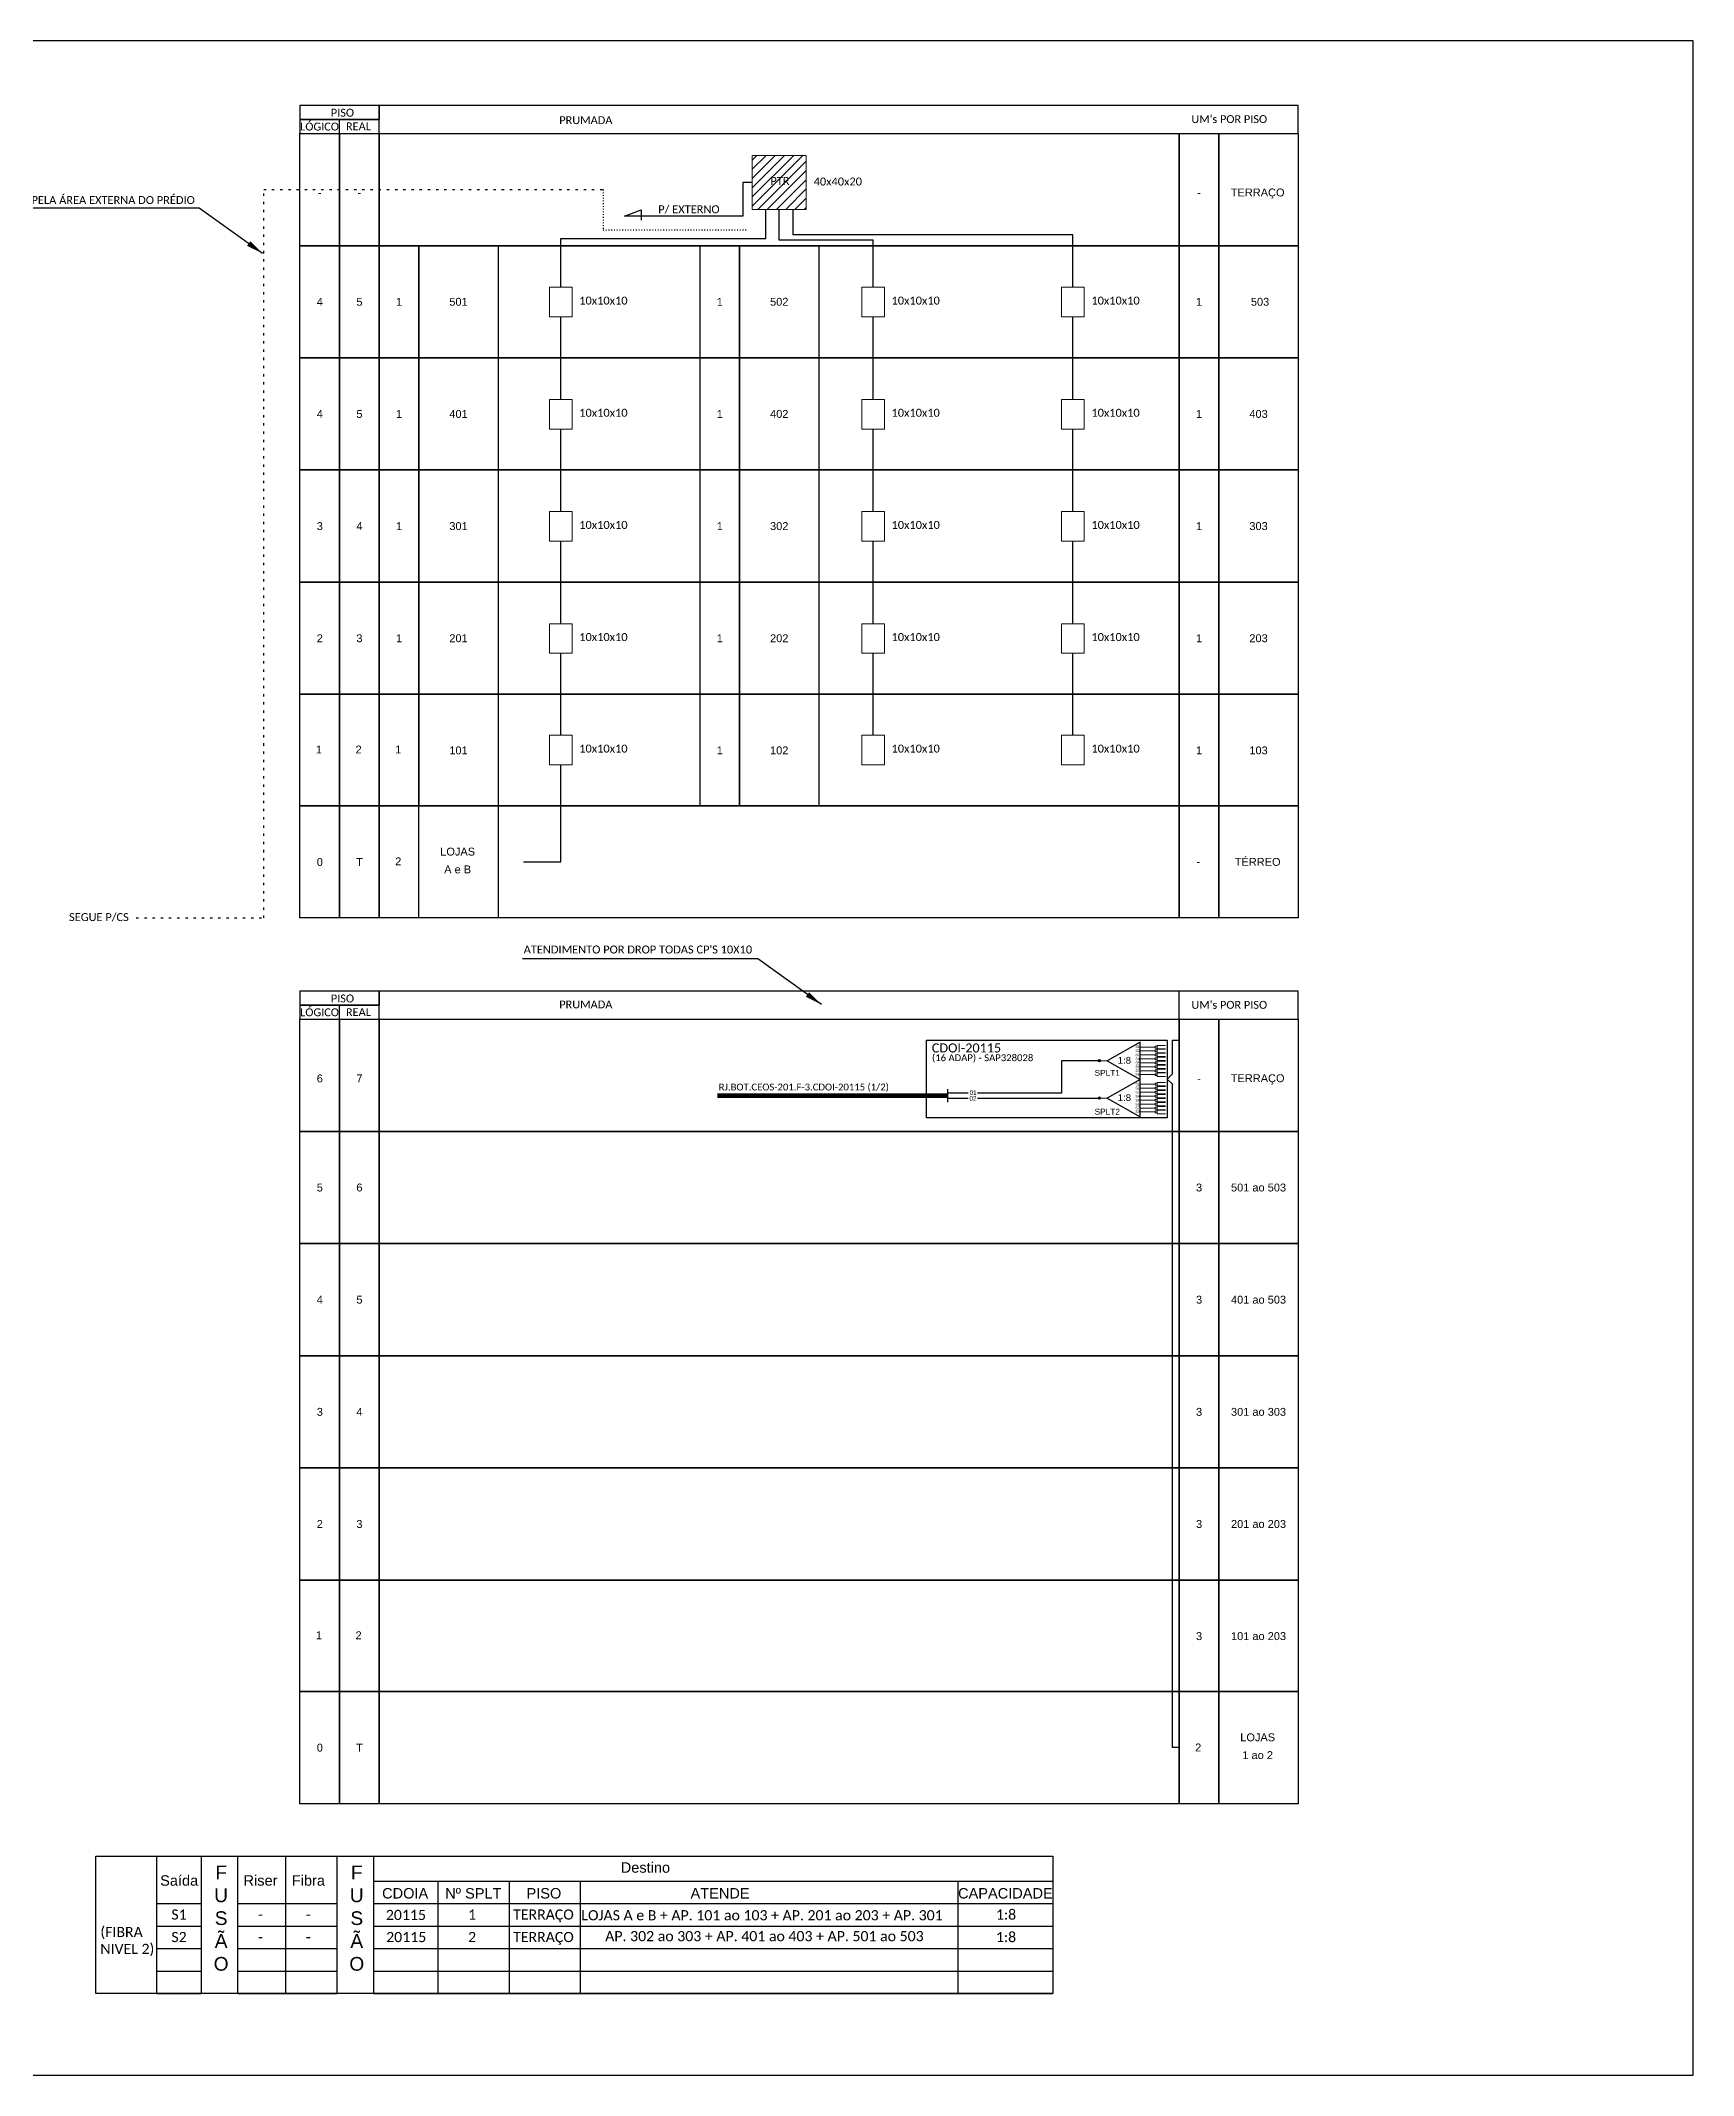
# Model space of a CAD drawing. Extents: x -89 to 749, y 705 to 1299.
# Drawn here: x 267 to 749, y 705 to 1299 of the extents above; entities that cross this region are included whole.
import ezdxf
from ezdxf.enums import TextEntityAlignment as Align

# ---------------------------------------------------------------- set-up
doc = ezdxf.new("R2010")
doc.units = 0
doc.linetypes.add('DYN_DIM', pattern=[0.798528, 0.228151, -0.570377])
doc.styles.add('ARIAL', font='arial.ttf')
doc.styles.get("Standard").update_dxf_attribs({"font": 'arial.ttf'})
doc.styles.add('WMF-Calibri0', font='calibri.ttf')
doc.dimstyles.get("Standard").update_dxf_attribs({"dimtxt": 0.18, "dimasz": 0.18, "dimexe": 0.18, "dimexo": 0.0625, "dimgap": 0.09, "dimtad": 0, "dimtih": 1, "dimtoh": 1, "dimdec": 4, "dimzin": 0, "dimdsep": 46, "dimtxsty": 'Standard', "dimcen": 0.09, "dimadec": 0, "dimazin": 0, "dimtfac": 1, "dimtdec": 4, "dimtofl": 0, "dimtmove": 0, "dimatfit": 3, "dimfxl": 1, "dimtolj": 1, "dimtzin": 0, "dimarcsym": 0})

# ---------------------------------------------------------------- blocks, each defined once
blk = doc.blocks.new('SPLT_1-8_SC-APC')
at = {"color": 1}
blk.add_lwpolyline([(-7.37, -2.1), (-17.04, -7.55), (-7.37, -13), (-7.37, -2.1)], dxfattribs=at)
at = {"color": 3, "lineweight": 0}
for points in [[(-2.99, -3.51), (-7.37, -3.51)], [(-7.37, -4.66), (-2.99, -4.66)], [(-7.37, -5.82), (-2.99, -5.82)], [(-2.41, -3.02), (-2.41, -4)], [(-2.41, -3.02), (0, -3.02)], [(-2.41, -4), (0, -4)], [(-2.41, -4.17), (-2.41, -5.16)], [(-2.41, -4.17), (0, -4.17)], [(-2.41, -5.16), (0, -5.16)], [(-2.41, -5.32), (-2.41, -6.31)], [(-2.41, -5.32), (0, -5.32)], [(-7.37, -6.97), (-2.99, -6.97)], [(-7.37, -8.12), (-2.99, -8.12)], [(-7.37, -9.28), (-2.99, -9.28)], [(-7.37, -10.43), (-2.99, -10.43)], [(-7.37, -11.58), (-2.99, -11.58)], [(-2.41, -6.31), (0, -6.31)], [(-2.41, -6.48), (-2.41, -7.46)], [(-2.41, -6.48), (0, -6.48)], [(-2.41, -7.46), (0, -7.46)], [(-2.41, -7.63), (-2.41, -8.62)], [(-2.41, -7.63), (0, -7.63)], [(-2.41, -8.62), (0, -8.62)], [(-2.41, -8.78), (-2.41, -9.77)], [(-2.41, -8.78), (0, -8.78)], [(-2.41, -9.77), (0, -9.77)], [(-2.41, -9.94), (-2.41, -10.92)], [(-2.41, -9.94), (0, -9.94)], [(-2.41, -10.92), (0, -10.92)], [(-2.41, -11.09), (-2.41, -12.08)], [(-2.41, -11.09), (0, -11.09)], [(-2.41, -12.08), (0, -12.08)]]:
    blk.add_lwpolyline(points, dxfattribs=at)
for points in [[(-2.99, -3.22), (-2.41, -3.22), (-2.41, -3.8), (-2.99, -3.8)], [(-2.99, -4.38), (-2.41, -4.38), (-2.41, -4.95), (-2.99, -4.95)], [(-2.99, -5.53), (-2.41, -5.53), (-2.41, -6.1), (-2.99, -6.1)], [(-2.99, -6.68), (-2.41, -6.68), (-2.41, -7.26), (-2.99, -7.26)], [(-2.99, -7.84), (-2.41, -7.84), (-2.41, -8.41), (-2.99, -8.41)], [(-2.99, -8.99), (-2.41, -8.99), (-2.41, -9.56), (-2.99, -9.56)], [(-2.99, -10.14), (-2.41, -10.14), (-2.41, -10.72), (-2.99, -10.72)], [(-2.99, -11.3), (-2.41, -11.3), (-2.41, -11.87), (-2.99, -11.87)]]:
    blk.add_lwpolyline(points, close=True, dxfattribs=at)
at = {"color": 1, "lineweight": 0}
blk.add_lwpolyline([(-17.04, -7.55), (-19.26, -7.55)], dxfattribs=at)
at = {"color": 1, "style": 'ARIAL'}
for s, height, p in [('S1', 0.75, (-8.74, -3.78)), ('S2', 0.75, (-8.74, -4.97)), ('S3', 0.75, (-8.74, -6.18)), ('1:8', 2, (-13.91, -8.4)), ('S4', 0.75, (-8.74, -7.36)), ('S5', 0.75, (-8.74, -8.57)), ('S6', 0.75, (-8.74, -9.69)), ('S7', 0.75, (-8.74, -10.78)), ('S8', 0.75, (-8.74, -11.9))]:
    blk.add_text(s, height=height, dxfattribs=at).set_placement(p)

msp = doc.modelspace()

# ---------------------------------------------------------------- hatches: boundary and pattern name
h = msp.add_hatch()
h.set_pattern_fill('ANSI31', color=1, scale=0.6)
h.set_pattern_definition([(45, (-193.6381, 3936.7667), (-1.3470384, 1.3470384), [])])
h.paths.add_polyline_path([(490.23, 1265.51), (474.42, 1265.51), (474.42, 1249.7), (490.23, 1249.7)])
h.paths.add_polyline_path([(479.16, 1256.34), (485.96, 1256.34), (485.96, 1259.81), (479.16, 1259.81)], flags=24)
h = msp.add_hatch(color=3)
h.dxf.hatch_style = 1
edge = h.paths.add_edge_path()
edge.add_arc((575.82, 1001.2), 0.339, 0, 360)
h = msp.add_hatch(color=3)
h.dxf.hatch_style = 1
edge = h.paths.add_edge_path()
edge.add_arc((575.82, 990.3), 0.339, 0, 360)

# ---------------------------------------------------------------- linework, layer by layer
at = {"color": 7}
for p, q in [((313.48, 769.01), (313.48, 728.88)), ((338.17, 769.01), (338.17, 728.88)), ((353.09, 769.01), (353.09, 728.88)), ((363.81, 769.01), (363.81, 728.88)), ((382.67, 761.71), (382.67, 728.88)), ((403.48, 761.71), (403.48, 728.88)), ((424.23, 761.71), (424.23, 728.88)), ((534.46, 761.71), (534.46, 728.88))]:
    msp.add_line(p, q, dxfattribs=at)
for points in [[(-89.32, 705.02), (749.25, 705.02), (749.25, 1299.02), (-89.32, 1299.02), (-89.32, 705.02)], [(365.52, 1271.92), (633.89, 1271.92), (633.89, 1280.14), (365.52, 1280.14), (365.52, 1280.14), (365.52, 1276.03)], [(353.94, 1271.92), (353.94, 1276.03)], [(353.94, 1013.33), (353.94, 1017.44)], [(365.52, 1013.33), (633.89, 1013.33), (633.89, 1021.55), (365.52, 1021.55), (365.52, 1021.55), (365.52, 1017.44)], [(599.13, 1013.33), (599.13, 1021.55)]]:
    msp.add_lwpolyline(points)
for points in [[(342.37, 1276.03), (365.52, 1276.03), (365.52, 1280.14), (342.37, 1280.14)], [(342.37, 1271.92), (365.52, 1271.92), (365.52, 1276.03), (342.37, 1276.03)], [(342.37, 1017.44), (365.52, 1017.44), (365.52, 1021.55), (342.37, 1021.55)], [(342.37, 1013.33), (365.52, 1013.33), (365.52, 1017.44), (342.37, 1017.44)]]:
    msp.add_lwpolyline(points, close=True)
for points in [[(342.37, 1271.92), (353.94, 1271.92), (353.94, 1239.17), (342.37, 1239.17)], [(353.94, 1271.92), (365.52, 1271.92), (365.52, 1239.17), (353.94, 1239.17)], [(365.52, 1271.92), (599.13, 1271.92), (599.13, 1239.17), (365.52, 1239.17)], [(599.13, 1271.92), (610.7, 1271.92), (610.7, 1239.17), (599.13, 1239.17)], [(610.7, 1271.92), (633.85, 1271.92), (633.85, 1239.17), (610.7, 1239.17)], [(342.37, 1239.17), (353.94, 1239.17), (353.94, 1206.43), (342.37, 1206.43)], [(353.94, 1239.17), (365.52, 1239.17), (365.52, 1206.43), (353.94, 1206.43)], [(365.52, 1239.17), (599.13, 1239.17), (599.13, 1206.43), (365.52, 1206.43)], [(365.52, 1239.17), (377.09, 1239.17), (377.09, 1206.43), (365.52, 1206.43)], [(377.09, 1239.17), (400.23, 1239.17), (400.23, 1206.43), (377.09, 1206.43)], [(459.18, 1239.17), (470.75, 1239.17), (470.75, 1206.43), (459.18, 1206.43)], [(470.75, 1239.17), (493.9, 1239.17), (493.9, 1206.43), (470.75, 1206.43)], [(599.13, 1239.17), (610.7, 1239.17), (610.7, 1206.43), (599.13, 1206.43)], [(610.7, 1239.17), (633.85, 1239.17), (633.85, 1206.43), (610.7, 1206.43)], [(342.37, 1206.43), (353.94, 1206.43), (353.94, 1173.69), (342.37, 1173.69)], [(353.94, 1206.43), (365.52, 1206.43), (365.52, 1173.69), (353.94, 1173.69)], [(365.52, 1206.43), (599.13, 1206.43), (599.13, 1173.69), (365.52, 1173.69)], [(365.52, 1206.43), (377.09, 1206.43), (377.09, 1173.69), (365.52, 1173.69)], [(377.09, 1206.43), (400.23, 1206.43), (400.23, 1173.69), (377.09, 1173.69)], [(459.18, 1206.43), (470.75, 1206.43), (470.75, 1173.69), (459.18, 1173.69)], [(470.75, 1206.43), (493.9, 1206.43), (493.9, 1173.69), (470.75, 1173.69)], [(599.13, 1206.43), (610.7, 1206.43), (610.7, 1173.69), (599.13, 1173.69)], [(610.7, 1206.43), (633.85, 1206.43), (633.85, 1173.69), (610.7, 1173.69)], [(342.37, 1173.69), (353.94, 1173.69), (353.94, 1140.94), (342.37, 1140.94)], [(353.94, 1173.69), (365.52, 1173.69), (365.52, 1140.94), (353.94, 1140.94)], [(365.52, 1173.69), (599.13, 1173.69), (599.13, 1140.94), (365.52, 1140.94)], [(365.52, 1173.69), (377.09, 1173.69), (377.09, 1140.94), (365.52, 1140.94)], [(377.09, 1173.69), (400.23, 1173.69), (400.23, 1140.94), (377.09, 1140.94)], [(459.18, 1173.69), (470.75, 1173.69), (470.75, 1140.94), (459.18, 1140.94)], [(470.75, 1173.69), (493.9, 1173.69), (493.9, 1140.94), (470.75, 1140.94)], [(599.13, 1173.69), (610.7, 1173.69), (610.7, 1140.94), (599.13, 1140.94)], [(610.7, 1173.69), (633.85, 1173.69), (633.85, 1140.94), (610.7, 1140.94)], [(342.37, 1140.94), (353.94, 1140.94), (353.94, 1108.2), (342.37, 1108.2)], [(353.94, 1140.94), (365.52, 1140.94), (365.52, 1108.2), (353.94, 1108.2)], [(365.52, 1140.94), (599.13, 1140.94), (599.13, 1108.2), (365.52, 1108.2)], [(365.52, 1140.94), (377.09, 1140.94), (377.09, 1108.2), (365.52, 1108.2)], [(377.09, 1140.94), (400.23, 1140.94), (400.23, 1108.2), (377.09, 1108.2)], [(459.18, 1140.94), (470.75, 1140.94), (470.75, 1108.2), (459.18, 1108.2)], [(470.75, 1140.94), (493.9, 1140.94), (493.9, 1108.2), (470.75, 1108.2)], [(599.13, 1140.94), (610.7, 1140.94), (610.7, 1108.2), (599.13, 1108.2)], [(610.7, 1140.94), (633.85, 1140.94), (633.85, 1108.2), (610.7, 1108.2)], [(342.37, 1108.2), (353.94, 1108.2), (353.94, 1075.64), (342.37, 1075.64)], [(353.94, 1108.2), (365.52, 1108.2), (365.52, 1075.64), (353.94, 1075.64)], [(365.52, 1108.2), (599.13, 1108.2), (599.13, 1075.64), (365.52, 1075.64)], [(365.52, 1108.2), (377.09, 1108.2), (377.09, 1075.64), (365.52, 1075.64)], [(377.09, 1108.2), (400.23, 1108.2), (400.23, 1075.64), (377.09, 1075.64)], [(459.18, 1108.2), (470.75, 1108.2), (470.75, 1075.64), (459.18, 1075.64)], [(470.75, 1108.2), (493.9, 1108.2), (493.9, 1075.64), (470.75, 1075.64)], [(599.13, 1108.2), (610.7, 1108.2), (610.7, 1075.64), (599.13, 1075.64)], [(610.7, 1108.2), (633.85, 1108.2), (633.85, 1075.64), (610.7, 1075.64)], [(342.37, 1075.64), (353.94, 1075.64), (353.94, 1042.9), (342.37, 1042.9)], [(353.94, 1075.64), (365.52, 1075.64), (365.52, 1042.9), (353.94, 1042.9)], [(365.52, 1075.64), (599.13, 1075.64), (599.13, 1042.9), (365.52, 1042.9)], [(377.09, 1075.64), (400.23, 1075.64), (400.23, 1042.9), (377.09, 1042.9)], [(599.13, 1075.64), (610.7, 1075.64), (610.7, 1042.9), (599.13, 1042.9)], [(610.7, 1075.64), (633.85, 1075.64), (633.85, 1042.9), (610.7, 1042.9)], [(342.37, 1013.33), (353.94, 1013.33), (353.94, 980.58), (342.37, 980.58)], [(353.94, 1013.33), (365.52, 1013.33), (365.52, 980.58), (353.94, 980.58)], [(365.52, 1013.33), (599.13, 1013.33), (599.13, 980.58), (365.52, 980.58)], [(599.13, 1013.33), (610.7, 1013.33), (610.7, 980.58), (599.13, 980.58)], [(610.7, 1013.33), (633.85, 1013.33), (633.85, 980.58), (610.7, 980.58)], [(342.37, 980.58), (353.94, 980.58), (353.94, 947.84), (342.37, 947.84)], [(353.94, 980.58), (365.52, 980.58), (365.52, 947.84), (353.94, 947.84)], [(365.52, 980.58), (599.13, 980.58), (599.13, 947.84), (365.52, 947.84)], [(599.13, 980.58), (610.7, 980.58), (610.7, 947.84), (599.13, 947.84)], [(610.7, 980.58), (633.85, 980.58), (633.85, 947.84), (610.7, 947.84)], [(342.37, 947.84), (353.94, 947.84), (353.94, 915.1), (342.37, 915.1)], [(353.94, 947.84), (365.52, 947.84), (365.52, 915.1), (353.94, 915.1)], [(365.52, 947.84), (599.13, 947.84), (599.13, 915.1), (365.52, 915.1)], [(599.13, 947.84), (610.7, 947.84), (610.7, 915.1), (599.13, 915.1)], [(610.7, 947.84), (633.85, 947.84), (633.85, 915.1), (610.7, 915.1)], [(342.37, 915.1), (353.94, 915.1), (353.94, 882.35), (342.37, 882.35)], [(353.94, 915.1), (365.52, 915.1), (365.52, 882.35), (353.94, 882.35)], [(365.52, 915.1), (599.13, 915.1), (599.13, 882.35), (365.52, 882.35)], [(599.13, 915.1), (610.7, 915.1), (610.7, 882.35), (599.13, 882.35)], [(610.7, 915.1), (633.85, 915.1), (633.85, 882.35), (610.7, 882.35)], [(342.37, 882.35), (353.94, 882.35), (353.94, 849.61), (342.37, 849.61)], [(353.94, 882.35), (365.52, 882.35), (365.52, 849.61), (353.94, 849.61)], [(365.52, 882.35), (599.13, 882.35), (599.13, 849.61), (365.52, 849.61)], [(599.13, 882.35), (610.7, 882.35), (610.7, 849.61), (599.13, 849.61)], [(610.7, 882.35), (633.85, 882.35), (633.85, 849.61), (610.7, 849.61)], [(342.37, 849.61), (353.94, 849.61), (353.94, 817.05), (342.37, 817.05)], [(353.94, 849.61), (365.52, 849.61), (365.52, 817.05), (353.94, 817.05)], [(365.52, 849.61), (599.13, 849.61), (599.13, 817.05), (365.52, 817.05)], [(599.13, 849.61), (610.7, 849.61), (610.7, 817.05), (599.13, 817.05)], [(610.7, 849.61), (633.85, 849.61), (633.85, 817.05), (610.7, 817.05)], [(342.37, 817.05), (353.94, 817.05), (353.94, 784.31), (342.37, 784.31)], [(353.94, 817.05), (365.52, 817.05), (365.52, 784.31), (353.94, 784.31)], [(365.52, 817.05), (599.13, 817.05), (599.13, 784.31), (365.52, 784.31)], [(599.13, 817.05), (610.7, 817.05), (610.7, 784.31), (599.13, 784.31)], [(610.7, 817.05), (633.85, 817.05), (633.85, 784.31), (610.7, 784.31)], [(282.8, 769.01), (562.24, 769.01), (562.24, 728.88), (282.8, 728.88)]]:
    msp.add_lwpolyline(points, close=True, dxfattribs=at)
at = {"color": 1, "lineweight": 0}
msp.add_lwpolyline([(474.42, 1265.51), (490.23, 1265.51), (490.23, 1249.7), (474.42, 1249.7)], close=True, dxfattribs=at)
at = {"color": 3, "linetype": 'DYN_DIM', "ltscale": 3}
msp.add_lwpolyline([(294.53, 1042.9), (331.79, 1042.9), (331.79, 1255.55), (430.89, 1255.55)], dxfattribs=at)
at = {"color": 3, "linetype": 'DYN_DIM'}
msp.add_lwpolyline([(430.89, 1255.55), (430.89, 1243.78), (472.68, 1243.78)], dxfattribs=at)
at = {"color": 1}
for points in [[(474.42, 1257.61), (471.68, 1257.61), (471.68, 1247.83), (437.15, 1247.83), (442.03, 1249.69), (442.03, 1246.67)], [(531.42, 992.96), (531.42, 989.17)]]:
    msp.add_lwpolyline(points, dxfattribs=at)
at = {"color": 3}
for points in [[(418.55, 1227.02), (418.55, 1241.29), (478.37, 1241.29), (478.37, 1249.7)], [(509.74, 1227.02), (509.74, 1240.75), (482.32, 1240.75), (482.32, 1249.7)], [(486.27, 1249.7), (486.27, 1242.32)], [(568.1, 1227.02), (568.1, 1242.32), (486.27, 1242.32)], [(388.66, 1239.17), (599.13, 1239.17)], [(418.55, 1194.27), (418.55, 1218.4)], [(509.74, 1194.27), (509.74, 1218.4)], [(568.1, 1194.27), (568.1, 1218.4)], [(388.66, 1206.43), (599.13, 1206.43)], [(418.55, 1161.53), (418.55, 1185.65)], [(509.74, 1161.53), (509.74, 1185.65)], [(568.1, 1161.53), (568.1, 1185.65)], [(418.55, 1128.79), (418.55, 1152.91)], [(509.74, 1128.79), (509.74, 1152.91)], [(568.1, 1128.79), (568.1, 1152.91)], [(418.55, 1096.23), (418.55, 1120.17)], [(509.74, 1096.23), (509.74, 1120.17)], [(568.1, 1096.23), (568.1, 1120.17)], [(407.62, 1059.27), (418.55, 1059.27), (418.55, 1087.61)], [(599.13, 800.68), (597.19, 800.68), (597.19, 994.36), (595.62, 995.86), (597.19, 997.37), (597.19, 1007.2), (599.13, 1007.2)], [(575.82, 1001.2), (564.79, 1001.2), (564.79, 991.72), (540.21, 991.72)], [(537.51, 991.72), (531.42, 991.72)]]:
    msp.add_lwpolyline(points, dxfattribs=at)
at = {"color": 0, "lineweight": 0}
for points in [[(415.24, 1227.02), (421.86, 1227.02), (421.86, 1218.4), (415.24, 1218.4)], [(506.43, 1227.02), (513.05, 1227.02), (513.05, 1218.4), (506.43, 1218.4)], [(564.79, 1227.02), (571.41, 1227.02), (571.41, 1218.4), (564.79, 1218.4)], [(415.24, 1194.27), (421.86, 1194.27), (421.86, 1185.65), (415.24, 1185.65)], [(506.43, 1194.27), (513.05, 1194.27), (513.05, 1185.65), (506.43, 1185.65)], [(564.79, 1194.27), (571.41, 1194.27), (571.41, 1185.65), (564.79, 1185.65)], [(415.24, 1161.53), (421.86, 1161.53), (421.86, 1152.91), (415.24, 1152.91)], [(506.43, 1161.53), (513.05, 1161.53), (513.05, 1152.91), (506.43, 1152.91)], [(564.79, 1161.53), (571.41, 1161.53), (571.41, 1152.91), (564.79, 1152.91)], [(415.24, 1128.79), (421.86, 1128.79), (421.86, 1120.17), (415.24, 1120.17)], [(506.43, 1128.79), (513.05, 1128.79), (513.05, 1120.17), (506.43, 1120.17)], [(564.79, 1128.79), (571.41, 1128.79), (571.41, 1120.17), (564.79, 1120.17)], [(415.24, 1096.23), (421.86, 1096.23), (421.86, 1087.61), (415.24, 1087.61)], [(506.43, 1096.23), (513.05, 1096.23), (513.05, 1087.61), (506.43, 1087.61)], [(564.79, 1096.23), (571.41, 1096.23), (571.41, 1087.61), (564.79, 1087.61)]]:
    msp.add_lwpolyline(points, close=True, dxfattribs=at)
at = {"color": 1}
msp.add_lwpolyline([(525.34, 1007.2), (595.62, 1007.2), (595.62, 984.52), (525.34, 984.52)], close=True, dxfattribs=at)
at = {"color": 1, "const_width": 1.36}
msp.add_lwpolyline([(464.28, 991.01), (531.42, 991.01)], dxfattribs=at)
at = {"color": 2}
for points in [[(531.42, 990.3), (537.51, 990.3)], [(540.21, 990.3), (575.82, 990.3)]]:
    msp.add_lwpolyline(points, dxfattribs=at)
at = {"color": 7}
for points in [[(300.44, 769.01), (300.44, 728.88)], [(324.19, 728.88), (324.19, 769.01)], [(363.81, 761.71), (562.24, 761.71)], [(300.44, 755.14), (313.48, 755.14)], [(324.19, 755.14), (353.09, 755.14)], [(363.81, 755.14), (562.24, 755.14)], [(300.44, 748.58), (313.48, 748.58)], [(324.19, 748.58), (353.09, 748.58)], [(363.81, 748.58), (424.23, 748.58)], [(424.23, 748.58), (534.46, 748.58)], [(534.46, 748.58), (562.24, 748.58)], [(300.44, 742.01), (313.48, 742.01)], [(324.19, 742.01), (353.09, 742.01)], [(363.81, 742.01), (562.24, 742.01)], [(300.44, 735.44), (313.48, 735.44)], [(324.19, 735.44), (353.09, 735.44)], [(363.81, 735.44), (562.24, 735.44)], [(300.44, 728.88), (313.48, 728.88)], [(300.44, 728.88), (313.48, 728.88)], [(324.19, 728.88), (353.09, 728.88)], [(324.19, 728.88), (353.09, 728.88)], [(363.81, 728.88), (562.24, 728.88)], [(363.81, 728.88), (562.24, 728.88)]]:
    msp.add_lwpolyline(points, dxfattribs=at)
at = {"color": 3}
for centre in [(575.82, 1001.2), (575.82, 990.3)]:
    msp.add_circle(centre, 0.339, dxfattribs=at)
at = {"color": 7}
for p in [(342.37, 1271.92), (342.37, 1206.43), (342.37, 1173.69), (342.37, 1140.94), (342.37, 1108.2), (342.37, 1075.64), (342.37, 1013.33), (342.37, 915.1), (342.37, 882.35), (342.37, 849.61), (342.37, 817.05)]:
    msp.add_point(p, dxfattribs=at)

# ---------------------------------------------------------------- block references
at = {"color": 3}
for p in [(595.08, 1008.74), (595.08, 997.85)]:
    msp.add_blockref('SPLT_1-8_SC-APC', p, dxfattribs=at)

# ---------------------------------------------------------------- texts
at = {"style": 'WMF-Calibri0'}
for s, height, p in [('     PISO', 2.3, (347.33, 1276.84)), ("UM's POR PISO", 2.3, (602.66, 1274.98)), ('  LÓGICO', 2.3, (340.79, 1272.81)), ('    REAL', 2.3, (352.55, 1272.86)), ('PRUMADA', 2.3, (418.08, 1274.67)), ('PTR', 2.317, (479.73, 1256.93)), ('40x40x20', 2.317, (492.36, 1256.75)), ('P/ EXTERNO', 2.317, (446.98, 1248.65)), ('10x10x10', 2.317, (423.92, 1221.99)), ('10x10x10', 2.317, (515.11, 1221.99)), ('10x10x10', 2.317, (573.47, 1221.99)), ('10x10x10', 2.317, (423.92, 1189.24)), ('10x10x10', 2.317, (515.11, 1189.24)), ('10x10x10', 2.317, (573.47, 1189.24)), ('10x10x10', 2.317, (423.92, 1156.5)), ('10x10x10', 2.317, (515.11, 1156.5)), ('10x10x10', 2.317, (573.47, 1156.5)), ('10x10x10', 2.317, (423.92, 1123.76)), ('10x10x10', 2.317, (515.11, 1123.76)), ('10x10x10', 2.317, (573.47, 1123.76)), ('10x10x10', 2.317, (423.92, 1091.2)), ('10x10x10', 2.317, (515.11, 1091.2)), ('10x10x10', 2.317, (573.47, 1091.2)), ('SEGUE P/CS', 2.317, (274.93, 1042)), ('  LÓGICO', 2.3, (340.79, 1014.22)), ('     PISO', 2.3, (347.33, 1018.25)), ('    REAL', 2.3, (352.55, 1014.27)), ('PRUMADA', 2.3, (418.08, 1016.51)), ("UM's POR PISO", 2.3, (602.66, 1016.39))]:
    msp.add_text(s, height=height, dxfattribs=at).set_placement(p)
at = {"color": 2, "style": 'WMF-Calibri0'}
for s, p in [('CABO SEGUE PELA ÁREA EXTERNA DO PRÉDIO', (244.2, 1251.34)), ("ATENDIMENTO POR DROP TODAS CP'S 10X10", (407.69, 1032.54))]:
    msp.add_text(s, height=2.317, dxfattribs=at).set_placement(p)
at = {"color": 7, "style": 'ARIAL'}
for s, height, p in [('-', 2.3, (348.16, 1254.65)), ('-', 2.3, (359.73, 1254.65)), ('-', 2.3, (604.92, 1254.65)), ('TERRAÇO', 2.3, (622.03, 1254.71)), ('4', 2.3, (348.16, 1222.8)), ('5', 2.3, (359.73, 1222.8)), ('1', 2.3, (371.3, 1222.8)), ('501', 2.3, (388.66, 1222.8)), ('1', 2.3, (464.96, 1222.8)), ('502', 2.3, (482.32, 1222.8)), ('1', 2.3, (604.92, 1222.8)), (' 503', 2.3, (622.28, 1222.8)), ('4', 2.3, (348.16, 1190.06)), ('5', 2.3, (359.73, 1190.06)), ('1', 2.3, (371.3, 1190.06)), ('401', 2.3, (388.66, 1190.06)), ('1', 2.3, (464.96, 1190.06)), ('402', 2.3, (482.32, 1190.06)), ('1', 2.3, (604.92, 1190.06)), ('403', 2.3, (622.28, 1190.06)), ('3', 2.3, (348.16, 1157.31)), ('4', 2.3, (359.73, 1157.31)), ('1', 2.3, (371.3, 1157.31)), ('301', 2.3, (388.66, 1157.31)), ('1', 2.3, (464.96, 1157.31)), ('302', 2.3, (482.32, 1157.31)), ('1', 2.3, (604.92, 1157.31)), ('303', 2.3, (622.28, 1157.31)), ('2', 2.3, (348.16, 1124.57)), ('3', 2.3, (359.73, 1124.57)), ('1', 2.3, (371.3, 1124.57)), ('201', 2.3, (388.66, 1124.57)), ('1', 2.3, (464.96, 1124.57)), ('202', 2.3, (482.32, 1124.57)), ('1', 2.3, (604.92, 1124.57)), ('203', 2.3, (622.28, 1124.57)), ('1', 2.3, (347.91, 1092.08)), ('2', 2.3, (359.48, 1092.08)), ('1', 2.3, (371.06, 1092.08)), ('101', 2.3, (388.66, 1091.83)), ('1', 2.3, (464.96, 1091.83)), ('102', 2.3, (482.32, 1091.83)), ('1', 2.3, (604.92, 1091.83)), ('103', 2.3, (622.28, 1091.83)), ('LOJAS', 2.3, (388.41, 1062.28)), ('0', 2.3, (348.16, 1059.27)), ('T', 2.3, (359.73, 1059.27)), ('2', 2.3, (371.06, 1059.43)), ('A e B', 2.3, (388.41, 1057.09)), ('-', 2.3, (604.67, 1059.33)), ('TÉRREO', 2.3, (622.03, 1059.28)), ('6', 2.3, (348.16, 996.06)), ('7', 2.3, (359.73, 996.06)), ('-', 2.3, (604.92, 996.06)), ('TERRAÇO', 2.3, (622.03, 996.12)), ('5', 2.3, (348.16, 964.21)), ('6', 2.3, (359.73, 964.21)), ('3', 2.3, (604.92, 964.21)), ('501 ao 503', 2.3, (622.28, 964.21)), ('4', 2.3, (348.16, 931.47)), ('5', 2.3, (359.73, 931.47)), ('3', 2.3, (604.92, 931.47)), ('401 ao 503', 2.3, (622.28, 931.47)), ('3', 2.3, (348.16, 898.72)), ('4', 2.3, (359.73, 898.72)), ('3', 2.3, (604.92, 898.72)), ('301 ao 303', 2.3, (622.28, 898.72)), ('2', 2.3, (348.16, 865.98)), ('3', 2.3, (359.73, 865.98)), ('3', 2.3, (604.92, 865.98)), ('201 ao 203', 2.3, (622.28, 865.98)), ('1', 2.3, (347.91, 833.49)), ('2', 2.3, (359.48, 833.49)), ('3', 2.3, (604.92, 833.24)), ('101 ao 203', 2.3, (622.28, 833.24)), ('2', 2.3, (604.67, 800.74)), ('LOJAS', 2.3, (622.03, 803.69)), ('0', 2.3, (348.16, 800.68)), ('T', 2.3, (359.73, 800.68)), ('1 ao 2', 2.3, (622.03, 798.5)), ('Destino', 3.044, (443.24, 765.69)), ('Saída', 3.044, (307.09, 761.9)), ('Riser', 3.044, (330.84, 761.9)), ('Fibra', 3.044, (344.82, 761.9)), ('CDOIA', 3.044, (373.08, 758.16)), ('Nº SPLT', 3.044, (392.99, 758.16)), ('PISO', 3.044, (413.6, 758.16)), ('ATENDE', 3.044, (465.04, 758.16)), ('CAPACIDADE', 3.044, (548.36, 758.16))]:
    msp.add_text(s, height=height, dxfattribs=at).set_placement(p, align=Align.MIDDLE_CENTER)
at = {"color": 1, "style": 'WMF-Calibri0'}
for s, height, p in [('CDOI-20115', 2.646, (526.88, 1003.64)), ('RJ.BOT.CEOS-201.F-3.CDOI-20115 (1/2)', 2, (464.65, 992.55))]:
    msp.add_text(s, height=height, dxfattribs=at).set_placement(p)
msp.add_text('(16 ADAP) - SAP328028', height=2, dxfattribs=at).set_placement((541.71, 1001.1), align=Align.CENTER)
at = {"style": 'ARIAL'}
for s, p in [('SPLT1', (578.11, 996.82)), ('SPLT2', (578.11, 985.5))]:
    msp.add_text(s, height=1.729, dxfattribs=at).set_placement(p, align=Align.CENTER)
for s, p in [('01', (538.95, 991.92)), ('02', (538.9, 990.23))]:
    msp.add_text(s, height=1.323, dxfattribs=at).set_placement(p, align=Align.MIDDLE_CENTER)
at = {"color": 7, "style": 'WMF-Calibri0'}
for s, height, p in [('S1', 2.966, (304.81, 750.48)), ('-', 2.97, (330.11, 750.48)), ('-', 2.97, (344.1, 750.48)), ('20115', 2.966, (367.44, 750.36)), ('1', 2.97, (391.46, 750.48)), ('TERRAÇO', 2.966, (404.59, 750.48)), ('LOJAS A e B + AP. 101 ao 103 + AP. 201 ao 203 + AP. 301', 2.9659, (424.53, 750.27)), ('1:8', 2.966, (545.58, 750.48)), ('S2', 2.966, (304.81, 743.91)), ('-', 2.97, (330.11, 743.91)), ('-', 2.97, (344.1, 743.91)), ('20115', 2.966, (367.53, 743.91)), ('2', 2.97, (391.46, 743.91)), ('TERRAÇO', 2.966, (404.59, 743.91)), ('AP. 302 ao 303 + AP. 401 ao 403 + AP. 501 ao 503', 2.9659, (431.49, 744.17)), ('1:8', 2.966, (545.58, 743.91))]:
    msp.add_text(s, height=height, dxfattribs=at).set_placement(p)
at = {"color": 7}
for s, insert, char_height, width, attachment_point, style in [('F\\PU\\PS\\PÃ\\PO', (319.34, 766.24), 4, 2.5977, 2, 'ARIAL'), ('F\\PU\\PS\\PÃ\\PO', (358.95, 766.24), 4, 2.5977, 2, 'ARIAL'), ('(FIBRA NIVEL 2)', (284.07, 748.35), 2.9659, 16.8313, 1, 'WMF-Calibri0')]:
    msp.add_mtext(s, dxfattribs=dict(at, insert=insert, char_height=char_height, width=width, attachment_point=attachment_point, style=style))

# ---------------------------------------------------------------- leaders
at = {"color": 2}
for points in [[(331.46, 1236.89), (312.94, 1250.17), (244.17, 1250.17)], [(494.62, 1017.64), (476.1, 1030.93), (407.33, 1030.93)]]:
    msp.add_leader(points, dimstyle='Standard', override={"dimasz": 5, "dimgap": 0.09, "dimtad": 0}, dxfattribs=at)

doc.saveas('drawing.dxf')
